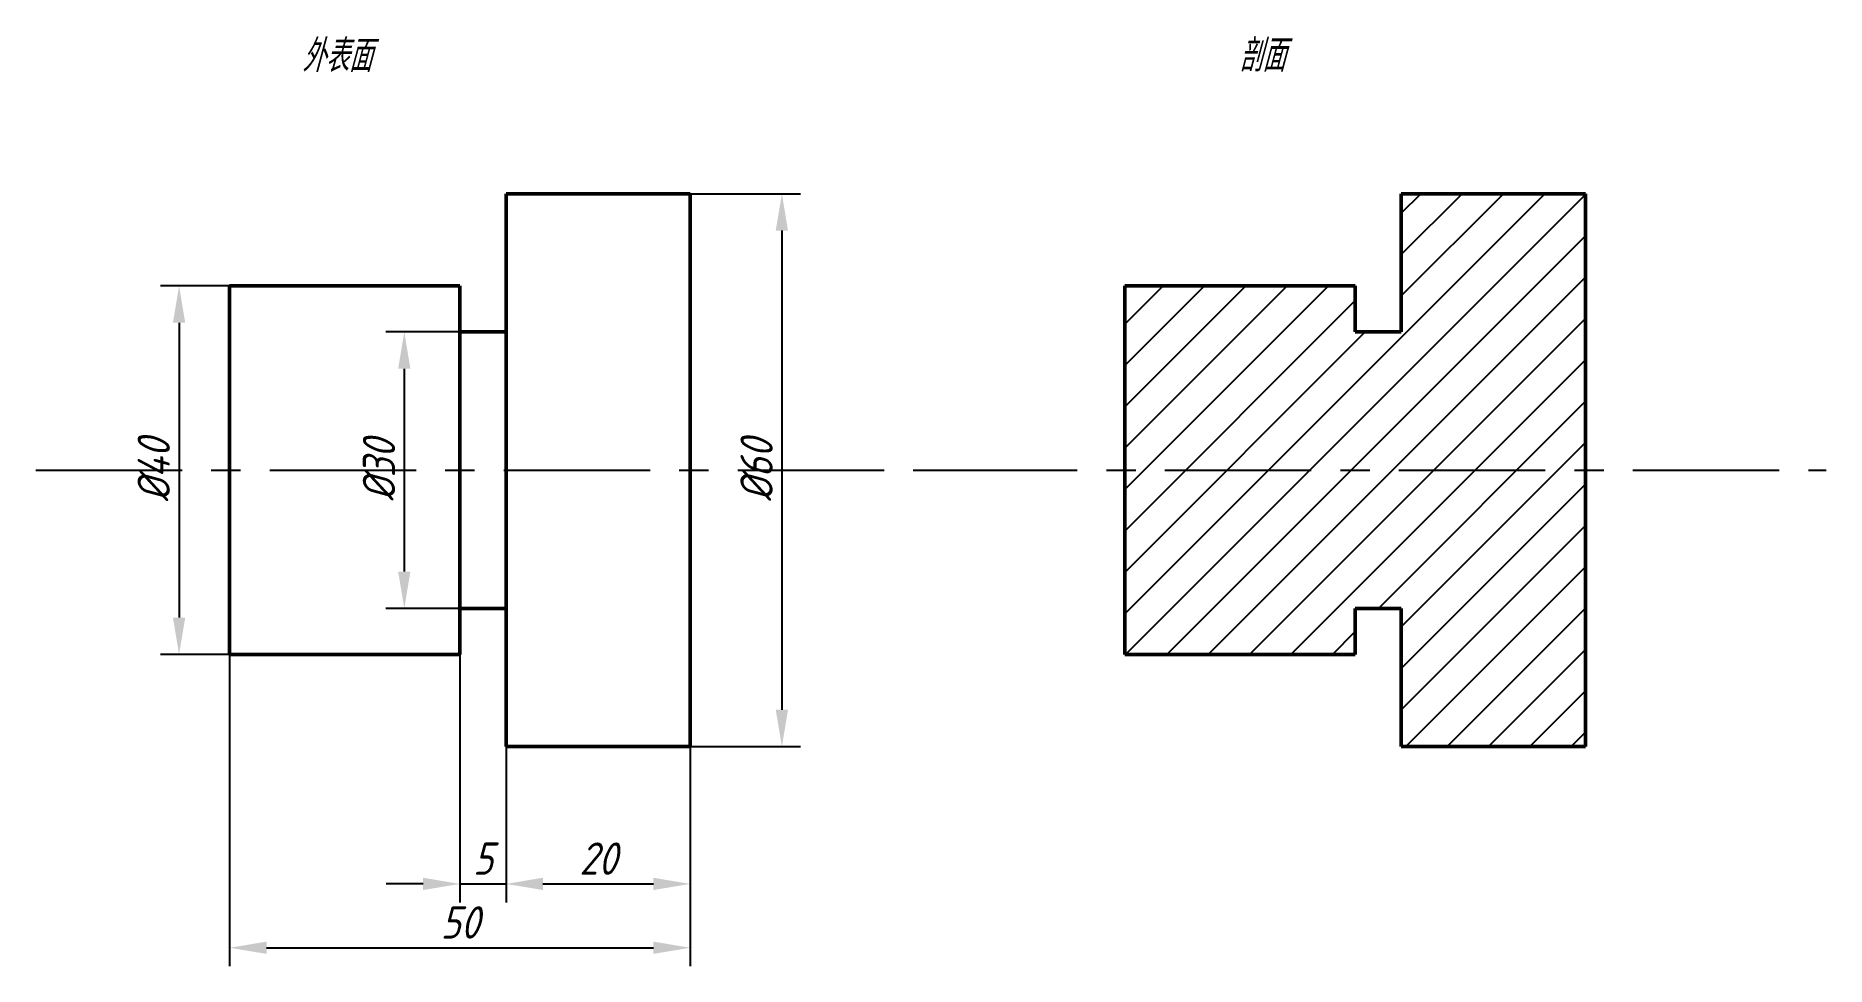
# Model space of a CAD drawing. Header units: millimetres. Extents: x 84 to 279, y 74 to 175.
import ezdxf

# ---------------------------------------------------------------- set-up
doc = ezdxf.new("R2010")
doc.units = ezdxf.units.MM
doc.header["$LTSCALE"] = 0.5
doc.linetypes.add('CENTER', pattern=[50.8, 31.75, -6.35, 6.35, -6.35])
for name, color, linetype, lineweight in [('剖面线', 3, 'Continuous', 25), ('尺寸标注', 7, 'Continuous', 25), ('文字标注', 7, 'Continuous', 25), ('点画线', 1, 'CENTER', 25), ('粗实线', 7, 'Continuous', 50)]:
    doc.layers.add(name, color=color, linetype=linetype, lineweight=lineweight)
doc.styles.add('国标汉字3.5', font='gbeitc.shx', dxfattribs={"height": 3.5, "bigfont": 'gbcbig.shx'})
doc.dimstyles.new('国标尺寸', dxfattribs={"dimtxt": 3.5, "dimasz": 4, "dimexe": 2, "dimexo": 0, "dimgap": 1, "dimtad": 1, "dimtoh": 1, "dimdec": 0, "dimdsep": 46, "dimtxsty": '国标汉字3.5', "dimcen": 3.5, "dimaunit": 1, "dimadec": 0, "dimazin": 1, "dimtfac": 1, "dimtdec": 0, "dimtmove": 0, "dimatfit": 3, "dimfxl": 1, "dimarcsym": 2})

# ---------------------------------------------------------------- blocks, each defined once
blk = doc.blocks.new('*D16')
at = {"layer": 'Defpoints', "color": 0, "transparency": 16777216}
for p in [(105.28, 148.24), (99.79, 108.24), (105.28, 108.24)]:
    blk.add_point(p, dxfattribs=at)
at = {"layer": '尺寸标注', "color": 0, "lineweight": -2, "transparency": 16777216}
for p, q in [((105.28, 148.24), (97.79, 148.24)), ((99.79, 144.24), (99.79, 112.24)), ((105.28, 108.24), (97.79, 108.24))]:
    blk.add_line(p, q, dxfattribs=at)
at = {"layer": '尺寸标注', "color": 0, "transparency": 16777216}
for points in [[(99.12, 144.24), (100.46, 144.24), (99.79, 148.24)], [(99.12, 112.24), (100.46, 112.24), (99.79, 108.24)]]:
    blk.add_solid(points, dxfattribs=at)
at = {"layer": '尺寸标注', "color": 0, "transparency": 16777216, "insert": (97.04, 128.24), "char_height": 3.5, "attachment_point": 5, "rotation": 90, "style": '国标汉字3.5'}
blk.add_mtext('%%C40', dxfattribs=at)
blk = doc.blocks.new('*D17')
at = {"layer": 'Defpoints', "color": 0, "transparency": 16777216}
for p in [(130.28, 143.24), (124.24, 113.24), (130.28, 113.24)]:
    blk.add_point(p, dxfattribs=at)
at = {"layer": '尺寸标注', "color": 0, "lineweight": -2, "transparency": 16777216}
for p, q in [((130.28, 143.24), (122.24, 143.24)), ((124.24, 139.24), (124.24, 117.24)), ((130.28, 113.24), (122.24, 113.24))]:
    blk.add_line(p, q, dxfattribs=at)
at = {"layer": '尺寸标注', "color": 0, "transparency": 16777216}
for points in [[(123.57, 139.24), (124.9, 139.24), (124.24, 143.24)], [(123.57, 117.24), (124.9, 117.24), (124.24, 113.24)]]:
    blk.add_solid(points, dxfattribs=at)
at = {"layer": '尺寸标注', "color": 0, "transparency": 16777216, "insert": (121.49, 128.24), "char_height": 3.5, "attachment_point": 5, "rotation": 90, "style": '国标汉字3.5'}
blk.add_mtext('%%C30', dxfattribs=at)
blk = doc.blocks.new('*D18')
at = {"layer": 'Defpoints', "color": 0, "transparency": 16777216}
for p in [(155.28, 158.24), (155.28, 98.24), (165.23, 98.24)]:
    blk.add_point(p, dxfattribs=at)
at = {"layer": '尺寸标注', "color": 0, "lineweight": -2, "transparency": 16777216}
for p, q in [((155.28, 158.24), (167.23, 158.24)), ((165.23, 154.24), (165.23, 102.24)), ((155.28, 98.24), (167.23, 98.24))]:
    blk.add_line(p, q, dxfattribs=at)
at = {"layer": '尺寸标注', "color": 0, "transparency": 16777216}
for points in [[(164.56, 154.24), (165.89, 154.24), (165.23, 158.24)], [(164.56, 102.24), (165.89, 102.24), (165.23, 98.24)]]:
    blk.add_solid(points, dxfattribs=at)
at = {"layer": '尺寸标注', "color": 0, "transparency": 16777216, "insert": (162.48, 128.24), "char_height": 3.5, "attachment_point": 5, "rotation": 90, "style": '国标汉字3.5'}
blk.add_mtext('%%C60', dxfattribs=at)
blk = doc.blocks.new('*D19')
at = {"layer": 'Defpoints', "color": 0, "transparency": 16777216}
for p in [(105.28, 108.24), (155.28, 98.24), (155.28, 76.41)]:
    blk.add_point(p, dxfattribs=at)
at = {"layer": '尺寸标注', "color": 0, "lineweight": -2, "transparency": 16777216}
for p, q in [((105.28, 108.24), (105.28, 74.41)), ((155.28, 98.24), (155.28, 74.41)), ((109.28, 76.41), (151.28, 76.41))]:
    blk.add_line(p, q, dxfattribs=at)
at = {"layer": '尺寸标注', "color": 0, "transparency": 16777216}
for points in [[(109.28, 77.08), (109.28, 75.75), (105.28, 76.41)], [(151.28, 77.08), (151.28, 75.75), (155.28, 76.41)]]:
    blk.add_solid(points, dxfattribs=at)
at = {"layer": '尺寸标注', "color": 0, "transparency": 16777216, "insert": (130.28, 79.16), "char_height": 3.5, "attachment_point": 5, "style": '国标汉字3.5'}
blk.add_mtext('50', dxfattribs=at)
blk = doc.blocks.new('*D20')
at = {"layer": 'Defpoints', "color": 0, "transparency": 16777216}
for p in [(135.28, 98.24), (155.28, 98.24), (155.28, 83.34)]:
    blk.add_point(p, dxfattribs=at)
at = {"layer": '尺寸标注', "color": 0, "lineweight": -2, "transparency": 16777216}
for p, q in [((135.28, 98.24), (135.28, 81.34)), ((155.28, 98.24), (155.28, 81.34)), ((139.28, 83.34), (151.28, 83.34))]:
    blk.add_line(p, q, dxfattribs=at)
at = {"layer": '尺寸标注', "color": 0, "transparency": 16777216}
for points in [[(139.28, 84.01), (139.28, 82.68), (135.28, 83.34)], [(151.28, 84.01), (151.28, 82.68), (155.28, 83.34)]]:
    blk.add_solid(points, dxfattribs=at)
at = {"layer": '尺寸标注', "color": 0, "transparency": 16777216, "insert": (145.28, 86.09), "char_height": 3.5, "attachment_point": 5, "style": '国标汉字3.5'}
blk.add_mtext('20', dxfattribs=at)
blk = doc.blocks.new('*D21')
at = {"layer": 'Defpoints', "color": 0, "transparency": 16777216}
for p in [(130.28, 108.24), (135.28, 98.24), (135.28, 83.34)]:
    blk.add_point(p, dxfattribs=at)
at = {"layer": '尺寸标注', "color": 0, "lineweight": -2, "transparency": 16777216}
for p, q in [((130.28, 108.24), (130.28, 81.34)), ((135.28, 98.24), (135.28, 81.34)), ((126.28, 83.34), (122.28, 83.34)), ((130.28, 83.34), (135.28, 83.34)), ((139.28, 83.34), (143.28, 83.34))]:
    blk.add_line(p, q, dxfattribs=at)
at = {"layer": '尺寸标注', "color": 0, "transparency": 16777216}
for points in [[(126.28, 84.01), (126.28, 82.68), (130.28, 83.34)], [(139.28, 84.01), (139.28, 82.68), (135.28, 83.34)]]:
    blk.add_solid(points, dxfattribs=at)
at = {"layer": '尺寸标注', "color": 0, "transparency": 16777216, "insert": (132.78, 86.09), "char_height": 3.5, "attachment_point": 5, "style": '国标汉字3.5'}
blk.add_mtext('5', dxfattribs=at)

msp = doc.modelspace()

# ---------------------------------------------------------------- hatches: boundary and pattern name
at = {"layer": '剖面线'}
h = msp.add_hatch(dxfattribs=at)
h.set_pattern_fill('ANSI31', color=256)
h.paths.add_polyline_path([(252.46, 158.24), (232.46, 158.24), (232.46, 143.24), (227.46, 143.24), (227.46, 148.24), (202.46, 148.24), (202.46, 128.24), (252.46, 128.24)])
h.paths.add_polyline_path([(252.46, 128.24), (202.46, 128.24), (202.46, 108.24), (227.46, 108.24), (227.46, 113.24), (232.46, 113.24), (232.46, 98.24), (252.46, 98.24)])

# ---------------------------------------------------------------- linework, layer by layer
at = {"layer": '点画线'}
for p, q in [((84.24, 128.24), (181.41, 128.24)), ((181.41, 128.24), (278.59, 128.24))]:
    msp.add_line(p, q, dxfattribs=at)
at = {"layer": '粗实线'}
for p, q in [((135.28, 143.24), (135.28, 158.24)), ((135.28, 158.24), (155.28, 158.24)), ((155.28, 158.24), (155.28, 128.24)), ((232.46, 143.24), (232.46, 158.24)), ((232.46, 158.24), (252.46, 158.24)), ((252.46, 158.24), (252.46, 128.24)), ((105.28, 128.24), (105.28, 148.24)), ((105.28, 148.24), (130.28, 148.24)), ((130.28, 148.24), (130.28, 143.24)), ((202.46, 128.24), (202.46, 148.24)), ((202.46, 148.24), (227.46, 148.24)), ((227.46, 148.24), (227.46, 143.24)), ((130.28, 143.24), (135.28, 143.24)), ((130.28, 143.24), (130.28, 113.24)), ((135.28, 143.24), (135.28, 113.24)), ((227.46, 143.24), (232.46, 143.24)), ((105.28, 128.24), (105.28, 108.24)), ((155.28, 98.24), (155.28, 128.24)), ((202.46, 128.24), (202.46, 108.24)), ((252.46, 98.24), (252.46, 128.24)), ((130.28, 108.24), (130.28, 113.24)), ((130.28, 113.24), (135.28, 113.24)), ((135.28, 113.24), (135.28, 98.24)), ((227.46, 108.24), (227.46, 113.24)), ((227.46, 113.24), (232.46, 113.24)), ((232.46, 113.24), (232.46, 98.24)), ((105.28, 108.24), (130.28, 108.24)), ((202.46, 108.24), (227.46, 108.24)), ((135.28, 98.24), (155.28, 98.24)), ((232.46, 98.24), (252.46, 98.24))]:
    msp.add_line(p, q, dxfattribs=at)

# ---------------------------------------------------------------- texts
at = {"layer": '文字标注', "char_height": 3.5, "attachment_point": 1, "style": '国标汉字3.5'}
for s, insert in [('外表面', (113.14, 174.96)), ('剖面', (214.82, 175))]:
    msp.add_mtext_dynamic_manual_height_columns(s, width=31.9264, gutter_width=17.5, heights=[0], dxfattribs=dict(at, insert=insert))

# ---------------------------------------------------------------- dimensions: what is measured, and where the dimension line sits
at = {"layer": '尺寸标注'}
for base, p1, p2, picture, middle in [((165.23, 98.24), (155.28, 158.24), (155.28, 98.24), '*D18', (162.48, 128.24)), ((99.79, 108.24), (105.28, 148.24), (105.28, 108.24), '*D16', (97.04, 128.24)), ((124.24, 113.24), (130.28, 143.24), (130.28, 113.24), '*D17', (121.49, 128.24))]:
    dim = msp.add_linear_dim(base=base, p1=p1, p2=p2, angle=90, text='%%C<>', dimstyle='国标尺寸', dxfattribs=at)
    dim.commit()
    dim.dimension.update_dxf_attribs({"geometry": picture, "text_midpoint": middle})
for base, p1, p2, picture, middle in [((155.28, 76.41), (105.28, 108.24), (155.28, 98.24), '*D19', (130.28, 79.16)), ((135.28, 83.34), (130.28, 108.24), (135.28, 98.24), '*D21', (132.78, 86.09)), ((155.28, 83.34), (135.28, 98.24), (155.28, 98.24), '*D20', (145.28, 86.09))]:
    dim = msp.add_linear_dim(base=base, p1=p1, p2=p2, dimstyle='国标尺寸', dxfattribs=at)
    dim.commit()
    dim.dimension.update_dxf_attribs({"geometry": picture, "text_midpoint": middle})

doc.saveas('drawing.dxf')
